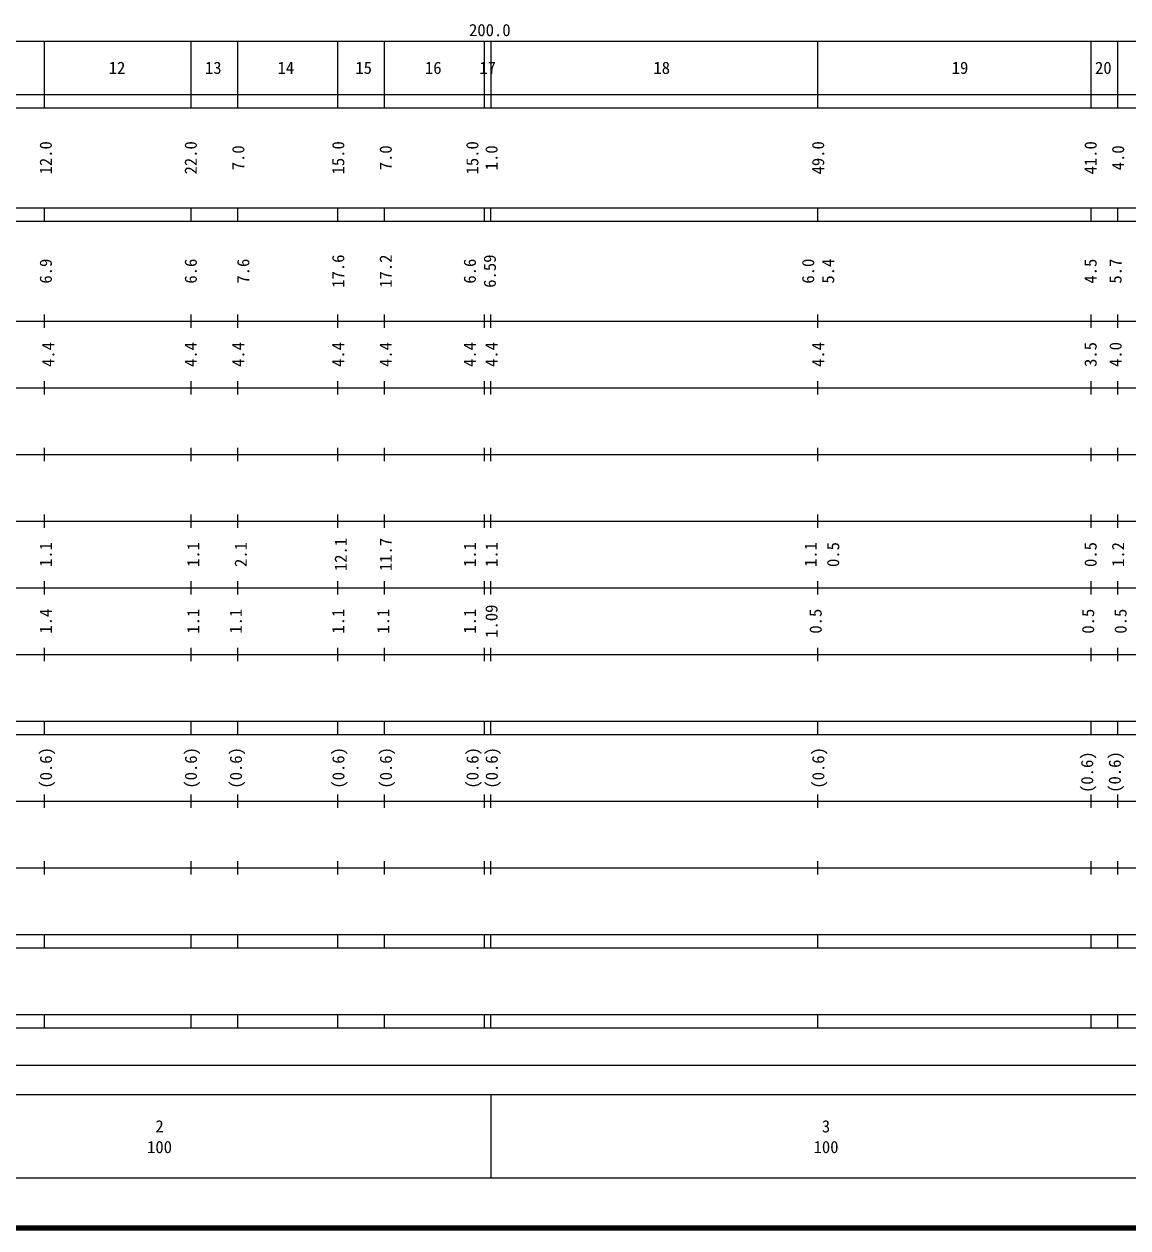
# Model space of a CAD drawing. Units: millimetres on the paper. Extents: x 40 to 680, y 20 to 380.
# Drawn here: x 198 to 363.6, y 20 to 200.6 of the extents above; entities that cross this region are included whole.
import ezdxf
from ezdxf.enums import TextEntityAlignment as Align

# ---------------------------------------------------------------- set-up
doc = ezdxf.new("R2010")
doc.units = ezdxf.units.MM
doc.layers.add('M-TTL', color=2, linetype='Continuous', lineweight=140)
doc.layers.add('M-TTL-BAND', color=7, linetype='Continuous', lineweight=25)
doc.styles.add('ＭＳ ゴシック', font='')
doc.styles.get('ＭＳ ゴシック').set_extended_font_data('MS Gothic')

msp = doc.modelspace()

# ---------------------------------------------------------------- linework, layer by layer
at = {"layer": 'M-TTL'}
msp.add_line((40, 20), (680, 20), dxfattribs=at)
at = {"layer": 'M-TTL-BAND'}
for p, q in [((68, 198), (579, 198)), ((201, 198), (201, 188)), ((223, 198), (223, 188)), ((230, 198), (230, 188)), ((245, 198), (245, 188)), ((252, 198), (252, 188)), ((267, 198), (267, 188)), ((268, 198), (268, 188)), ((317, 198), (317, 188)), ((358, 198), (358, 188)), ((362, 198), (362, 188)), ((40, 190), (579, 190)), ((40, 188), (579, 188)), ((40, 173), (579, 173)), ((201, 173), (201, 171)), ((223, 173), (223, 171)), ((230, 173), (230, 171)), ((245, 173), (245, 171)), ((252, 173), (252, 171)), ((267, 173), (267, 171)), ((268, 171), (268, 173)), ((317, 173), (317, 171)), ((358, 173), (358, 171)), ((362, 173), (362, 171)), ((40, 171), (579, 171)), ((40, 156), (579, 156)), ((201, 157), (201, 155)), ((223, 157), (223, 155)), ((230, 157), (230, 155)), ((245, 157), (245, 155)), ((252, 157), (252, 155)), ((267, 157), (267, 155)), ((268, 155), (268, 157)), ((317, 157), (317, 155)), ((358, 157), (358, 155)), ((362, 157), (362, 155)), ((201, 147), (201, 145)), ((223, 147), (223, 145)), ((230, 147), (230, 145)), ((245, 147), (245, 145)), ((252, 147), (252, 145)), ((267, 147), (267, 145)), ((268, 145), (268, 147)), ((317, 147), (317, 145)), ((358, 147), (358, 145)), ((362, 147), (362, 145)), ((46, 146), (579, 146)), ((52, 136), (579, 136)), ((201, 137), (201, 135)), ((223, 137), (223, 135)), ((230, 137), (230, 135)), ((245, 137), (245, 135)), ((252, 137), (252, 135)), ((267, 137), (267, 135)), ((268, 135), (268, 137)), ((317, 137), (317, 135)), ((358, 137), (358, 135)), ((362, 137), (362, 135)), ((201, 127), (201, 125)), ((223, 127), (223, 125)), ((230, 127), (230, 125)), ((245, 127), (245, 125)), ((252, 127), (252, 125)), ((267, 127), (267, 125)), ((268, 125), (268, 127)), ((317, 127), (317, 125)), ((358, 127), (358, 125)), ((362, 127), (362, 125)), ((46, 126), (579, 126)), ((52, 116), (579, 116)), ((201, 117), (201, 115)), ((223, 117), (223, 115)), ((230, 117), (230, 115)), ((245, 117), (245, 115)), ((252, 117), (252, 115)), ((267, 117), (267, 115)), ((268, 115), (268, 117)), ((317, 117), (317, 115)), ((358, 117), (358, 115)), ((362, 117), (362, 115)), ((201, 107), (201, 105)), ((223, 107), (223, 105)), ((230, 107), (230, 105)), ((245, 107), (245, 105)), ((252, 107), (252, 105)), ((267, 107), (267, 105)), ((268, 105), (268, 107)), ((317, 107), (317, 105)), ((358, 107), (358, 105)), ((362, 107), (362, 105)), ((46, 106), (579, 106)), ((40, 96), (579, 96)), ((201, 96), (201, 94)), ((223, 96), (223, 94)), ((230, 96), (230, 94)), ((245, 96), (245, 94)), ((252, 96), (252, 94)), ((267, 96), (267, 94)), ((268, 94), (268, 96)), ((317, 96), (317, 94)), ((358, 96), (358, 94)), ((362, 96), (362, 94)), ((40, 94), (579, 94)), ((201, 85), (201, 83)), ((223, 85), (223, 83)), ((230, 85), (230, 83)), ((245, 85), (245, 83)), ((252, 85), (252, 83)), ((267, 85), (267, 83)), ((268, 83), (268, 85)), ((317, 85), (317, 83)), ((358, 85), (358, 83)), ((362, 85), (362, 83)), ((49, 84), (579, 84)), ((201, 75), (201, 73)), ((223, 75), (223, 73)), ((230, 75), (230, 73)), ((245, 75), (245, 73)), ((252, 75), (252, 73)), ((267, 75), (267, 73)), ((268, 73), (268, 75)), ((317, 75), (317, 73)), ((358, 75), (358, 73)), ((362, 75), (362, 73)), ((40, 74), (579, 74)), ((40, 64), (579, 64)), ((201, 64), (201, 62)), ((223, 64), (223, 62)), ((230, 64), (230, 62)), ((245, 64), (245, 62)), ((252, 64), (252, 62)), ((267, 64), (267, 62)), ((268, 62), (268, 64)), ((317, 64), (317, 62)), ((358, 64), (358, 62)), ((362, 64), (362, 62)), ((40, 62), (579, 62)), ((40, 52), (579, 52)), ((201, 52), (201, 50)), ((223, 52), (223, 50)), ((230, 52), (230, 50)), ((245, 52), (245, 50)), ((252, 52), (252, 50)), ((267, 52), (267, 50)), ((268, 50), (268, 52)), ((317, 52), (317, 50)), ((358, 52), (358, 50)), ((362, 52), (362, 50)), ((40, 50), (579, 50)), ((70.805, 44.406), (565.903, 44.406)), ((40, 40), (579, 40)), ((268, 40), (268, 27.5)), ((68, 27.5), (579, 27.5))]:
    msp.add_line(p, q, dxfattribs=at)

# ---------------------------------------------------------------- texts
at = {"layer": 'M-TTL-BAND', "style": 'ＭＳ ゴシック'}
msp.add_text('200.0', height=1.833, dxfattribs=at).set_placement((267.844, 198.195), align=Align.BOTTOM_CENTER)
for s, p in [('12', (211.91, 194)), ('13', (226.355, 194)), ('14', (237.244, 194)), ('15', (248.912, 194)), ('16', (259.356, 194)), ('17', (267.516, 194)), ('18', (293.635, 194)), ('19', (338.387, 194)), ('20', (359.888, 194)), ('2', (218.288, 35.238)), ('3', (318.288, 35.238)), ('100', (218.288, 32.131)), ('100', (318.288, 32.131))]:
    msp.add_text(s, height=1.833, dxfattribs=at).set_placement(p, align=Align.MIDDLE_CENTER)
for s, p in [('12.0', (201.215, 180.5)), ('22.0', (222.966, 180.5)), ('15.0', (245.092, 180.5)), ('15.0', (265.211, 180.5)), ('49.0', (317.095, 180.5)), ('41.0', (357.971, 180.5)), ('7.0', (230.091, 180.5)), ('7.0', (252.217, 180.5)), ('1.0', (268.087, 180.5)), ('4.0', (362.096, 180.5)), ('6.9', (201.215, 163.5)), ('6.6', (222.966, 163.5)), ('7.6', (230.841, 163.5)), ('17.6', (245.092, 163.5)), ('17.2', (252.217, 163.5)), ('6.6', (264.836, 163.5)), ('6.59', (267.836, 163.5)), ('6.0', (315.595, 163.5)), ('5.4', (318.595, 163.5)), ('4.5', (357.971, 163.5)), ('5.7', (361.721, 163.5)), ('4.4', (201.59, 151)), ('4.4', (222.966, 151)), ('4.4', (230.091, 151)), ('4.4', (245.092, 151)), ('4.4', (252.217, 151)), ('4.4', (264.836, 151)), ('4.4', (268.086, 151)), ('4.4', (317.095, 151)), ('3.5', (357.971, 151)), ('4.0', (361.721, 151)), ('12.1', (245.467, 121)), ('11.7', (252.217, 121)), ('1.1', (201.215, 121)), ('1.1', (223.341, 121)), ('2.1', (230.466, 121)), ('1.1', (264.836, 121)), ('1.1', (268.086, 121)), ('1.1', (315.97, 121)), ('0.5', (319.345, 121)), ('0.5', (357.971, 121)), ('1.2', (362.096, 121)), ('1.4', (201.215, 111)), ('1.1', (223.341, 111)), ('1.1', (229.716, 111)), ('1.1', (245.092, 111)), ('1.1', (251.842, 111)), ('1.1', (264.836, 111)), ('1.09', (268.086, 111)), ('0.5', (316.72, 111)), ('0.5', (357.596, 111)), ('0.5', (362.471, 111)), ('(0.6)', (201.237, 89)), ('(0.6)', (222.988, 89)), ('(0.6)', (229.738, 89)), ('(0.6)', (245.114, 89)), ('(0.6)', (252.239, 89)), ('(0.6)', (265.233, 89)), ('(0.6)', (268.116, 89)), ('(0.6)', (317.116, 89)), ('(0.6)', (357.452, 88.359)), ('(0.6)', (361.601, 88.379))]:
    msp.add_text(s, height=1.833, rotation=90, dxfattribs=at).set_placement(p, align=Align.MIDDLE_CENTER)

doc.saveas('drawing.dxf')
